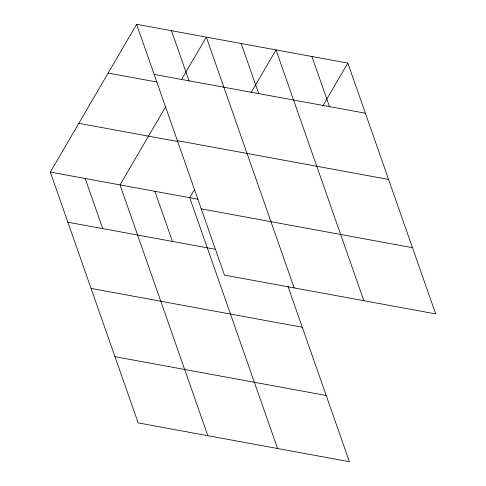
<?xml version="1.0" encoding="UTF-8"?>
<svg xmlns="http://www.w3.org/2000/svg" width="486" height="486" viewBox="0 0 486 486"><rect width="100%" height="100%" fill="white"/><g stroke="black" fill="none" stroke-linecap="round" stroke-linejoin="round"><path stroke-width="0.73" d="M287.991 286.388L349.379 461.7L138.158 422.893L50.331 172.099L136.621 24.3L347.842 63.107L435.669 313.901L224.447 275.094L136.621 24.3M165.653 106.762L120.036 184.905L207.862 435.699M181.643 79.376L206.319 37.106L294.151 287.9M194.673 189.261L189.74 197.711L277.567 448.505M250.97 92.832L276.024 49.912L363.85 300.706M322.783 106.027L347.842 63.107M154.171 74.419L365.393 113.226M108.141 73.076L157.081 82.067M177.36 140.642L388.587 179.449M78.805 123.329L178.174 141.584M50.331 172.099L197.802 199.193M201.253 208.871L412.48 247.678M67.882 222.224L215.353 249.312M91.076 288.441L302.298 327.248M114.969 356.675L326.191 395.476M311.933 56.51L329.484 106.628M241.171 43.509L258.728 93.628M171.467 30.703L189.024 80.822M154.888 191.308L172.439 241.433M85.184 178.502L102.734 228.627"/></g></svg>
